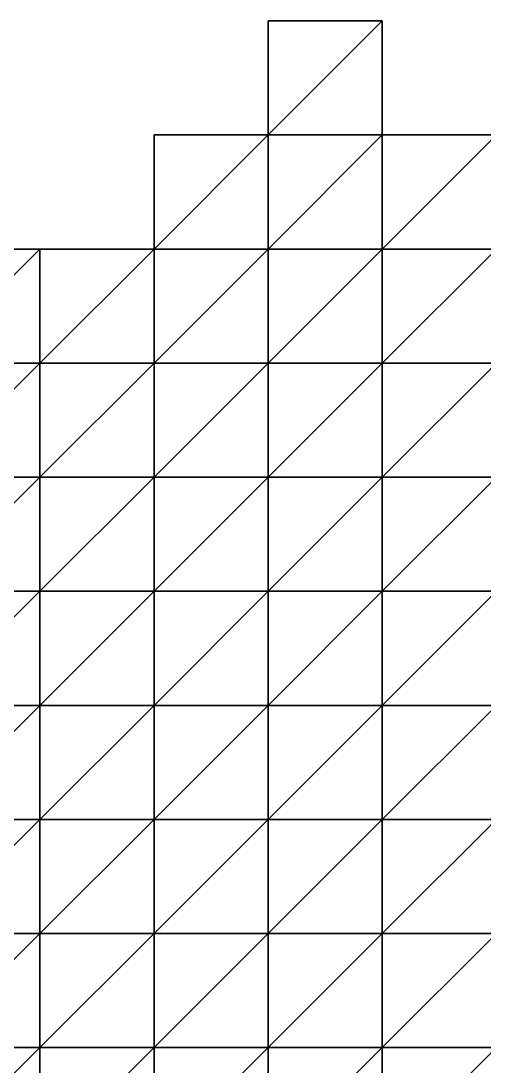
# Model space of a CAD drawing. Extents: x 292020 to 295740, y 4557680 to 4560040.
# Drawn here: x 294516.7 to 294597.8, y 4559776.7 to 4559960 of the extents above; entities that cross this region are included whole.
import ezdxf

# ---------------------------------------------------------------- set-up
doc = ezdxf.new("R2010")
doc.units = 0
doc.layers.add('RUN201_4_-_RUN201_NODOMAIN5_20X', color=7, linetype='CONTINUOUS')

msp = doc.modelspace()

# ---------------------------------------------------------------- linework, layer by layer
at = {"layer": 'RUN201_4_-_RUN201_NODOMAIN5_20X'}
for points in [[(294560, 4559960, 1880), (294560, 4559940, 1880), (294580, 4559960, 1880)], [(294580, 4559960, 1880), (294560, 4559940, 1880), (294580, 4559940, 1880)], [(294580, 4559960, 1900), (294560, 4559940, 1900), (294560, 4559960, 1900)], [(294580, 4559940, 1900), (294560, 4559940, 1900), (294580, 4559960, 1900)], [(294580, 4559960, 1880), (294560, 4559960, 1900), (294560, 4559960, 1880)], [(294580, 4559960, 1900), (294560, 4559960, 1900), (294580, 4559960, 1880)], [(294560, 4559960, 1880), (294560, 4559940, 1900), (294560, 4559940, 1880)], [(294560, 4559960, 1900), (294560, 4559940, 1900), (294560, 4559960, 1880)], [(294580, 4559940, 1880), (294580, 4559940, 1900), (294580, 4559960, 1880)], [(294580, 4559960, 1880), (294580, 4559940, 1900), (294580, 4559960, 1900)], [(294540, 4559940, 1880), (294540, 4559920, 1880), (294560, 4559940, 1880)], [(294560, 4559940, 1880), (294540, 4559920, 1880), (294560, 4559920, 1880)], [(294560, 4559940, 1900), (294540, 4559920, 1900), (294540, 4559940, 1900)], [(294560, 4559920, 1900), (294540, 4559920, 1900), (294560, 4559940, 1900)], [(294560, 4559940, 1880), (294540, 4559940, 1900), (294540, 4559940, 1880)], [(294560, 4559940, 1900), (294540, 4559940, 1900), (294560, 4559940, 1880)], [(294540, 4559940, 1880), (294540, 4559920, 1900), (294540, 4559920, 1880)], [(294540, 4559940, 1900), (294540, 4559920, 1900), (294540, 4559940, 1880)], [(294560, 4559940, 1860), (294560, 4559920, 1860), (294580, 4559940, 1860)], [(294580, 4559940, 1860), (294560, 4559920, 1860), (294580, 4559920, 1860)], [(294580, 4559940, 1880), (294560, 4559920, 1880), (294560, 4559940, 1880)], [(294580, 4559920, 1880), (294560, 4559920, 1880), (294580, 4559940, 1880)], [(294580, 4559940, 1860), (294560, 4559940, 1880), (294560, 4559940, 1860)], [(294580, 4559940, 1880), (294560, 4559940, 1880), (294580, 4559940, 1860)], [(294560, 4559940, 1860), (294560, 4559920, 1880), (294560, 4559920, 1860)], [(294560, 4559940, 1880), (294560, 4559920, 1880), (294560, 4559940, 1860)], [(294560, 4559920, 1880), (294560, 4559920, 1900), (294560, 4559940, 1880)], [(294560, 4559940, 1880), (294560, 4559920, 1900), (294560, 4559940, 1900)], [(294560, 4559940, 1880), (294560, 4559940, 1900), (294580, 4559940, 1880)], [(294580, 4559940, 1880), (294560, 4559940, 1900), (294580, 4559940, 1900)], [(294580, 4559940, 1860), (294580, 4559920, 1860), (294600, 4559940, 1860)], [(294600, 4559940, 1860), (294580, 4559920, 1860), (294600, 4559920, 1860)], [(294600, 4559940, 1880), (294580, 4559920, 1880), (294580, 4559940, 1880)], [(294600, 4559920, 1880), (294580, 4559920, 1880), (294600, 4559940, 1880)], [(294600, 4559940, 1860), (294580, 4559940, 1880), (294580, 4559940, 1860)], [(294600, 4559940, 1880), (294580, 4559940, 1880), (294600, 4559940, 1860)], [(294500, 4559920, 1880), (294500, 4559900, 1880), (294520, 4559920, 1880)], [(294520, 4559920, 1880), (294500, 4559900, 1880), (294520, 4559900, 1880)], [(294520, 4559920, 1900), (294500, 4559900, 1900), (294500, 4559920, 1900)], [(294520, 4559900, 1900), (294500, 4559900, 1900), (294520, 4559920, 1900)], [(294520, 4559920, 1880), (294500, 4559920, 1900), (294500, 4559920, 1880)], [(294520, 4559920, 1900), (294500, 4559920, 1900), (294520, 4559920, 1880)], [(294520, 4559920, 1880), (294520, 4559900, 1880), (294540, 4559920, 1880)], [(294540, 4559920, 1880), (294520, 4559900, 1880), (294540, 4559900, 1880)], [(294540, 4559920, 1900), (294520, 4559900, 1900), (294520, 4559920, 1900)], [(294540, 4559900, 1900), (294520, 4559900, 1900), (294540, 4559920, 1900)], [(294540, 4559920, 1880), (294520, 4559920, 1900), (294520, 4559920, 1880)], [(294540, 4559920, 1900), (294520, 4559920, 1900), (294540, 4559920, 1880)], [(294540, 4559920, 1860), (294540, 4559900, 1860), (294560, 4559920, 1860)], [(294560, 4559920, 1860), (294540, 4559900, 1860), (294560, 4559900, 1860)], [(294560, 4559920, 1880), (294540, 4559900, 1880), (294540, 4559920, 1880)], [(294560, 4559900, 1880), (294540, 4559900, 1880), (294560, 4559920, 1880)], [(294560, 4559920, 1860), (294540, 4559920, 1880), (294540, 4559920, 1860)], [(294560, 4559920, 1880), (294540, 4559920, 1880), (294560, 4559920, 1860)], [(294540, 4559920, 1860), (294540, 4559900, 1880), (294540, 4559900, 1860)], [(294540, 4559920, 1880), (294540, 4559900, 1880), (294540, 4559920, 1860)], [(294540, 4559900, 1880), (294540, 4559900, 1900), (294540, 4559920, 1880)], [(294540, 4559920, 1880), (294540, 4559900, 1900), (294540, 4559920, 1900)], [(294540, 4559920, 1880), (294540, 4559920, 1900), (294560, 4559920, 1880)], [(294560, 4559920, 1880), (294540, 4559920, 1900), (294560, 4559920, 1900)], [(294560, 4559920, 1840), (294560, 4559900, 1840), (294580, 4559920, 1840)], [(294580, 4559920, 1840), (294560, 4559900, 1840), (294580, 4559900, 1840)], [(294580, 4559920, 1840), (294560, 4559920, 1860), (294560, 4559920, 1840)], [(294580, 4559920, 1860), (294560, 4559920, 1860), (294580, 4559920, 1840)], [(294560, 4559920, 1840), (294560, 4559900, 1860), (294560, 4559900, 1840)], [(294560, 4559920, 1860), (294560, 4559900, 1860), (294560, 4559920, 1840)], [(294580, 4559920, 1880), (294560, 4559900, 1880), (294560, 4559920, 1880)], [(294580, 4559900, 1880), (294560, 4559900, 1880), (294580, 4559920, 1880)], [(294580, 4559920, 1840), (294580, 4559900, 1840), (294600, 4559920, 1840)], [(294600, 4559920, 1840), (294580, 4559900, 1840), (294600, 4559900, 1840)], [(294600, 4559920, 1840), (294580, 4559920, 1860), (294580, 4559920, 1840)], [(294600, 4559920, 1860), (294580, 4559920, 1860), (294600, 4559920, 1840)], [(294600, 4559920, 1880), (294580, 4559900, 1880), (294580, 4559920, 1880)], [(294600, 4559900, 1880), (294580, 4559900, 1880), (294600, 4559920, 1880)], [(294500, 4559900, 1880), (294500, 4559880, 1880), (294520, 4559900, 1880)], [(294520, 4559900, 1880), (294500, 4559880, 1880), (294520, 4559880, 1880)], [(294520, 4559900, 1900), (294500, 4559880, 1900), (294500, 4559900, 1900)], [(294520, 4559880, 1900), (294500, 4559880, 1900), (294520, 4559900, 1900)], [(294520, 4559900, 1860), (294520, 4559880, 1860), (294540, 4559900, 1860)], [(294540, 4559900, 1860), (294520, 4559880, 1860), (294540, 4559880, 1860)], [(294540, 4559900, 1860), (294520, 4559900, 1880), (294520, 4559900, 1860)], [(294540, 4559900, 1880), (294520, 4559900, 1880), (294540, 4559900, 1860)], [(294520, 4559900, 1860), (294520, 4559880, 1880), (294520, 4559880, 1860)], [(294520, 4559900, 1880), (294520, 4559880, 1880), (294520, 4559900, 1860)], [(294540, 4559900, 1900), (294520, 4559880, 1900), (294520, 4559900, 1900)], [(294540, 4559880, 1900), (294520, 4559880, 1900), (294540, 4559900, 1900)], [(294540, 4559900, 1840), (294540, 4559880, 1840), (294560, 4559900, 1840)], [(294560, 4559900, 1840), (294540, 4559880, 1840), (294560, 4559880, 1840)], [(294560, 4559900, 1840), (294540, 4559900, 1860), (294540, 4559900, 1840)], [(294560, 4559900, 1860), (294540, 4559900, 1860), (294560, 4559900, 1840)], [(294540, 4559900, 1840), (294540, 4559880, 1860), (294540, 4559880, 1840)], [(294540, 4559900, 1860), (294540, 4559880, 1860), (294540, 4559900, 1840)], [(294560, 4559900, 1880), (294540, 4559880, 1880), (294540, 4559900, 1880)], [(294560, 4559880, 1880), (294540, 4559880, 1880), (294560, 4559900, 1880)], [(294540, 4559880, 1880), (294540, 4559880, 1900), (294540, 4559900, 1880)], [(294540, 4559900, 1880), (294540, 4559880, 1900), (294540, 4559900, 1900)], [(294560, 4559900, 1840), (294560, 4559880, 1840), (294580, 4559900, 1840)], [(294580, 4559900, 1840), (294560, 4559880, 1840), (294580, 4559880, 1840)], [(294580, 4559900, 1880), (294560, 4559880, 1880), (294560, 4559900, 1880)], [(294580, 4559880, 1880), (294560, 4559880, 1880), (294580, 4559900, 1880)], [(294580, 4559900, 1820), (294580, 4559880, 1820), (294600, 4559900, 1820)], [(294600, 4559900, 1820), (294580, 4559880, 1820), (294600, 4559880, 1820)], [(294600, 4559900, 1820), (294580, 4559900, 1840), (294580, 4559900, 1820)], [(294600, 4559900, 1840), (294580, 4559900, 1840), (294600, 4559900, 1820)], [(294580, 4559900, 1820), (294580, 4559880, 1840), (294580, 4559880, 1820)], [(294580, 4559900, 1840), (294580, 4559880, 1840), (294580, 4559900, 1820)], [(294600, 4559900, 1880), (294580, 4559880, 1880), (294580, 4559900, 1880)], [(294600, 4559880, 1880), (294580, 4559880, 1880), (294600, 4559900, 1880)], [(294500, 4559880, 1860), (294500, 4559860, 1860), (294520, 4559880, 1860)], [(294520, 4559880, 1860), (294500, 4559860, 1860), (294520, 4559860, 1860)], [(294520, 4559880, 1860), (294500, 4559880, 1880), (294500, 4559880, 1860)], [(294520, 4559880, 1880), (294500, 4559880, 1880), (294520, 4559880, 1860)], [(294520, 4559880, 1900), (294500, 4559860, 1900), (294500, 4559880, 1900)], [(294520, 4559860, 1900), (294500, 4559860, 1900), (294520, 4559880, 1900)], [(294520, 4559880, 1840), (294520, 4559860, 1840), (294540, 4559880, 1840)], [(294540, 4559880, 1840), (294520, 4559860, 1840), (294540, 4559860, 1840)], [(294540, 4559880, 1840), (294520, 4559880, 1860), (294520, 4559880, 1840)], [(294540, 4559880, 1860), (294520, 4559880, 1860), (294540, 4559880, 1840)], [(294520, 4559880, 1840), (294520, 4559860, 1860), (294520, 4559860, 1840)], [(294520, 4559880, 1860), (294520, 4559860, 1860), (294520, 4559880, 1840)], [(294540, 4559880, 1880), (294520, 4559860, 1880), (294520, 4559880, 1880)], [(294540, 4559860, 1880), (294520, 4559860, 1880), (294540, 4559880, 1880)], [(294520, 4559860, 1880), (294520, 4559860, 1900), (294520, 4559880, 1880)], [(294520, 4559880, 1880), (294520, 4559860, 1900), (294520, 4559880, 1900)], [(294520, 4559880, 1880), (294520, 4559880, 1900), (294540, 4559880, 1880)], [(294540, 4559880, 1880), (294520, 4559880, 1900), (294540, 4559880, 1900)], [(294540, 4559880, 1820), (294540, 4559860, 1820), (294560, 4559880, 1820)], [(294560, 4559880, 1820), (294540, 4559860, 1820), (294560, 4559860, 1820)], [(294560, 4559880, 1820), (294540, 4559880, 1840), (294540, 4559880, 1820)], [(294560, 4559880, 1840), (294540, 4559880, 1840), (294560, 4559880, 1820)], [(294540, 4559880, 1820), (294540, 4559860, 1840), (294540, 4559860, 1820)], [(294540, 4559880, 1840), (294540, 4559860, 1840), (294540, 4559880, 1820)], [(294560, 4559880, 1880), (294540, 4559860, 1880), (294540, 4559880, 1880)], [(294560, 4559860, 1880), (294540, 4559860, 1880), (294560, 4559880, 1880)], [(294560, 4559880, 1820), (294560, 4559860, 1820), (294580, 4559880, 1820)], [(294580, 4559880, 1820), (294560, 4559860, 1820), (294580, 4559860, 1820)], [(294580, 4559880, 1820), (294560, 4559880, 1840), (294560, 4559880, 1820)], [(294580, 4559880, 1840), (294560, 4559880, 1840), (294580, 4559880, 1820)], [(294580, 4559880, 1880), (294560, 4559860, 1880), (294560, 4559880, 1880)], [(294580, 4559860, 1880), (294560, 4559860, 1880), (294580, 4559880, 1880)], [(294580, 4559880, 1800), (294580, 4559860, 1800), (294600, 4559880, 1800)], [(294600, 4559880, 1800), (294580, 4559860, 1800), (294600, 4559860, 1800)], [(294600, 4559880, 1800), (294580, 4559880, 1820), (294580, 4559880, 1800)], [(294600, 4559880, 1820), (294580, 4559880, 1820), (294600, 4559880, 1800)], [(294580, 4559880, 1800), (294580, 4559860, 1820), (294580, 4559860, 1800)], [(294580, 4559880, 1820), (294580, 4559860, 1820), (294580, 4559880, 1800)], [(294600, 4559880, 1880), (294580, 4559860, 1880), (294580, 4559880, 1880)], [(294600, 4559860, 1880), (294580, 4559860, 1880), (294600, 4559880, 1880)], [(294500, 4559860, 1840), (294500, 4559840, 1840), (294520, 4559860, 1840)], [(294520, 4559860, 1840), (294500, 4559840, 1840), (294520, 4559840, 1840)], [(294520, 4559860, 1840), (294500, 4559860, 1860), (294500, 4559860, 1840)], [(294520, 4559860, 1860), (294500, 4559860, 1860), (294520, 4559860, 1840)], [(294520, 4559860, 1900), (294500, 4559840, 1900), (294500, 4559860, 1900)], [(294520, 4559840, 1900), (294500, 4559840, 1900), (294520, 4559860, 1900)], [(294520, 4559860, 1820), (294520, 4559840, 1820), (294540, 4559860, 1820)], [(294540, 4559860, 1820), (294520, 4559840, 1820), (294540, 4559840, 1820)], [(294540, 4559860, 1820), (294520, 4559860, 1840), (294520, 4559860, 1820)], [(294540, 4559860, 1840), (294520, 4559860, 1840), (294540, 4559860, 1820)], [(294520, 4559860, 1820), (294520, 4559840, 1840), (294520, 4559840, 1820)], [(294520, 4559860, 1840), (294520, 4559840, 1840), (294520, 4559860, 1820)], [(294540, 4559860, 1880), (294520, 4559840, 1880), (294520, 4559860, 1880)], [(294540, 4559840, 1880), (294520, 4559840, 1880), (294540, 4559860, 1880)], [(294520, 4559840, 1880), (294520, 4559840, 1900), (294520, 4559860, 1880)], [(294520, 4559860, 1880), (294520, 4559840, 1900), (294520, 4559860, 1900)], [(294540, 4559860, 1820), (294540, 4559840, 1820), (294560, 4559860, 1820)], [(294560, 4559860, 1820), (294540, 4559840, 1820), (294560, 4559840, 1820)], [(294560, 4559860, 1880), (294540, 4559840, 1880), (294540, 4559860, 1880)], [(294560, 4559840, 1880), (294540, 4559840, 1880), (294560, 4559860, 1880)], [(294560, 4559860, 1800), (294560, 4559840, 1800), (294580, 4559860, 1800)], [(294580, 4559860, 1800), (294560, 4559840, 1800), (294580, 4559840, 1800)], [(294580, 4559860, 1800), (294560, 4559860, 1820), (294560, 4559860, 1800)], [(294580, 4559860, 1820), (294560, 4559860, 1820), (294580, 4559860, 1800)], [(294560, 4559860, 1800), (294560, 4559840, 1820), (294560, 4559840, 1800)], [(294560, 4559860, 1820), (294560, 4559840, 1820), (294560, 4559860, 1800)], [(294580, 4559860, 1880), (294560, 4559840, 1880), (294560, 4559860, 1880)], [(294580, 4559840, 1880), (294560, 4559840, 1880), (294580, 4559860, 1880)], [(294580, 4559860, 1800), (294580, 4559840, 1800), (294600, 4559860, 1800)], [(294600, 4559860, 1800), (294580, 4559840, 1800), (294600, 4559840, 1800)], [(294600, 4559860, 1880), (294580, 4559840, 1880), (294580, 4559860, 1880)], [(294600, 4559840, 1880), (294580, 4559840, 1880), (294600, 4559860, 1880)], [(294500, 4559840, 1820), (294500, 4559820, 1820), (294520, 4559840, 1820)], [(294520, 4559840, 1820), (294500, 4559820, 1820), (294520, 4559820, 1820)], [(294520, 4559840, 1820), (294500, 4559840, 1840), (294500, 4559840, 1820)], [(294520, 4559840, 1840), (294500, 4559840, 1840), (294520, 4559840, 1820)], [(294520, 4559840, 1880), (294500, 4559820, 1880), (294500, 4559840, 1880)], [(294520, 4559820, 1880), (294500, 4559820, 1880), (294520, 4559840, 1880)], [(294500, 4559840, 1880), (294500, 4559840, 1900), (294520, 4559840, 1880)], [(294520, 4559840, 1880), (294500, 4559840, 1900), (294520, 4559840, 1900)], [(294520, 4559840, 1820), (294520, 4559820, 1820), (294540, 4559840, 1820)], [(294540, 4559840, 1820), (294520, 4559820, 1820), (294540, 4559820, 1820)], [(294540, 4559840, 1880), (294520, 4559820, 1880), (294520, 4559840, 1880)], [(294540, 4559820, 1880), (294520, 4559820, 1880), (294540, 4559840, 1880)], [(294540, 4559840, 1800), (294540, 4559820, 1800), (294560, 4559840, 1800)], [(294560, 4559840, 1800), (294540, 4559820, 1800), (294560, 4559820, 1800)], [(294560, 4559840, 1800), (294540, 4559840, 1820), (294540, 4559840, 1800)], [(294560, 4559840, 1820), (294540, 4559840, 1820), (294560, 4559840, 1800)], [(294540, 4559840, 1800), (294540, 4559820, 1820), (294540, 4559820, 1800)], [(294540, 4559840, 1820), (294540, 4559820, 1820), (294540, 4559840, 1800)], [(294560, 4559840, 1880), (294540, 4559820, 1880), (294540, 4559840, 1880)], [(294560, 4559820, 1880), (294540, 4559820, 1880), (294560, 4559840, 1880)], [(294560, 4559840, 1780), (294560, 4559820, 1780), (294580, 4559840, 1780)], [(294580, 4559840, 1780), (294560, 4559820, 1780), (294580, 4559820, 1780)], [(294580, 4559840, 1780), (294560, 4559840, 1800), (294560, 4559840, 1780)], [(294580, 4559840, 1800), (294560, 4559840, 1800), (294580, 4559840, 1780)], [(294560, 4559840, 1780), (294560, 4559820, 1800), (294560, 4559820, 1780)], [(294560, 4559840, 1800), (294560, 4559820, 1800), (294560, 4559840, 1780)], [(294580, 4559840, 1880), (294560, 4559820, 1880), (294560, 4559840, 1880)], [(294580, 4559820, 1880), (294560, 4559820, 1880), (294580, 4559840, 1880)], [(294580, 4559840, 1780), (294580, 4559820, 1780), (294600, 4559840, 1780)], [(294600, 4559840, 1780), (294580, 4559820, 1780), (294600, 4559820, 1780)], [(294600, 4559840, 1780), (294580, 4559840, 1800), (294580, 4559840, 1780)], [(294600, 4559840, 1800), (294580, 4559840, 1800), (294600, 4559840, 1780)], [(294600, 4559840, 1880), (294580, 4559820, 1880), (294580, 4559840, 1880)], [(294600, 4559820, 1880), (294580, 4559820, 1880), (294600, 4559840, 1880)], [(294500, 4559820, 1820), (294500, 4559800, 1820), (294520, 4559820, 1820)], [(294520, 4559820, 1820), (294500, 4559800, 1820), (294520, 4559800, 1820)], [(294520, 4559820, 1880), (294500, 4559800, 1880), (294500, 4559820, 1880)], [(294520, 4559800, 1880), (294500, 4559800, 1880), (294520, 4559820, 1880)], [(294520, 4559820, 1800), (294520, 4559800, 1800), (294540, 4559820, 1800)], [(294540, 4559820, 1800), (294520, 4559800, 1800), (294540, 4559800, 1800)], [(294540, 4559820, 1800), (294520, 4559820, 1820), (294520, 4559820, 1800)], [(294540, 4559820, 1820), (294520, 4559820, 1820), (294540, 4559820, 1800)], [(294520, 4559820, 1800), (294520, 4559800, 1820), (294520, 4559800, 1800)], [(294520, 4559820, 1820), (294520, 4559800, 1820), (294520, 4559820, 1800)], [(294540, 4559820, 1880), (294520, 4559800, 1880), (294520, 4559820, 1880)], [(294540, 4559800, 1880), (294520, 4559800, 1880), (294540, 4559820, 1880)], [(294540, 4559820, 1780), (294540, 4559800, 1780), (294560, 4559820, 1780)], [(294560, 4559820, 1780), (294540, 4559800, 1780), (294560, 4559800, 1780)], [(294560, 4559820, 1780), (294540, 4559820, 1800), (294540, 4559820, 1780)], [(294560, 4559820, 1800), (294540, 4559820, 1800), (294560, 4559820, 1780)], [(294540, 4559820, 1780), (294540, 4559800, 1800), (294540, 4559800, 1780)], [(294540, 4559820, 1800), (294540, 4559800, 1800), (294540, 4559820, 1780)], [(294560, 4559820, 1880), (294540, 4559800, 1880), (294540, 4559820, 1880)], [(294560, 4559800, 1880), (294540, 4559800, 1880), (294560, 4559820, 1880)], [(294560, 4559820, 1780), (294560, 4559800, 1780), (294580, 4559820, 1780)], [(294580, 4559820, 1780), (294560, 4559800, 1780), (294580, 4559800, 1780)], [(294580, 4559820, 1880), (294560, 4559800, 1880), (294560, 4559820, 1880)], [(294580, 4559800, 1880), (294560, 4559800, 1880), (294580, 4559820, 1880)], [(294580, 4559820, 1760), (294580, 4559800, 1760), (294600, 4559820, 1760)], [(294600, 4559820, 1760), (294580, 4559800, 1760), (294600, 4559800, 1760)], [(294600, 4559820, 1760), (294580, 4559820, 1780), (294580, 4559820, 1760)], [(294600, 4559820, 1780), (294580, 4559820, 1780), (294600, 4559820, 1760)], [(294580, 4559820, 1760), (294580, 4559800, 1780), (294580, 4559800, 1760)], [(294580, 4559820, 1780), (294580, 4559800, 1780), (294580, 4559820, 1760)], [(294600, 4559820, 1880), (294580, 4559800, 1880), (294580, 4559820, 1880)], [(294600, 4559800, 1880), (294580, 4559800, 1880), (294600, 4559820, 1880)], [(294500, 4559800, 1800), (294500, 4559780, 1800), (294520, 4559800, 1800)], [(294520, 4559800, 1800), (294500, 4559780, 1800), (294520, 4559780, 1800)], [(294520, 4559800, 1800), (294500, 4559800, 1820), (294500, 4559800, 1800)], [(294520, 4559800, 1820), (294500, 4559800, 1820), (294520, 4559800, 1800)], [(294520, 4559800, 1900), (294500, 4559780, 1900), (294500, 4559800, 1900)], [(294520, 4559780, 1900), (294500, 4559780, 1900), (294520, 4559800, 1900)], [(294520, 4559800, 1880), (294500, 4559800, 1900), (294500, 4559800, 1880)], [(294520, 4559800, 1900), (294500, 4559800, 1900), (294520, 4559800, 1880)], [(294520, 4559800, 1780), (294520, 4559780, 1780), (294540, 4559800, 1780)], [(294540, 4559800, 1780), (294520, 4559780, 1780), (294540, 4559780, 1780)], [(294540, 4559800, 1780), (294520, 4559800, 1800), (294520, 4559800, 1780)], [(294540, 4559800, 1800), (294520, 4559800, 1800), (294540, 4559800, 1780)], [(294520, 4559800, 1780), (294520, 4559780, 1800), (294520, 4559780, 1780)], [(294520, 4559800, 1800), (294520, 4559780, 1800), (294520, 4559800, 1780)], [(294540, 4559800, 1880), (294520, 4559780, 1880), (294520, 4559800, 1880)], [(294540, 4559780, 1880), (294520, 4559780, 1880), (294540, 4559800, 1880)], [(294520, 4559780, 1880), (294520, 4559780, 1900), (294520, 4559800, 1880)], [(294520, 4559800, 1880), (294520, 4559780, 1900), (294520, 4559800, 1900)], [(294540, 4559800, 1780), (294540, 4559780, 1780), (294560, 4559800, 1780)], [(294560, 4559800, 1780), (294540, 4559780, 1780), (294560, 4559780, 1780)], [(294560, 4559800, 1880), (294540, 4559780, 1880), (294540, 4559800, 1880)], [(294560, 4559780, 1880), (294540, 4559780, 1880), (294560, 4559800, 1880)], [(294560, 4559800, 1760), (294560, 4559780, 1760), (294580, 4559800, 1760)], [(294580, 4559800, 1760), (294560, 4559780, 1760), (294580, 4559780, 1760)], [(294580, 4559800, 1760), (294560, 4559800, 1780), (294560, 4559800, 1760)], [(294580, 4559800, 1780), (294560, 4559800, 1780), (294580, 4559800, 1760)], [(294560, 4559800, 1760), (294560, 4559780, 1780), (294560, 4559780, 1760)], [(294560, 4559800, 1780), (294560, 4559780, 1780), (294560, 4559800, 1760)], [(294580, 4559800, 1880), (294560, 4559780, 1880), (294560, 4559800, 1880)], [(294580, 4559780, 1880), (294560, 4559780, 1880), (294580, 4559800, 1880)], [(294580, 4559800, 1740), (294580, 4559780, 1740), (294600, 4559800, 1740)], [(294600, 4559800, 1740), (294580, 4559780, 1740), (294600, 4559780, 1740)], [(294600, 4559800, 1740), (294580, 4559800, 1760), (294580, 4559800, 1740)], [(294600, 4559800, 1760), (294580, 4559800, 1760), (294600, 4559800, 1740)], [(294580, 4559800, 1740), (294580, 4559780, 1760), (294580, 4559780, 1740)], [(294580, 4559800, 1760), (294580, 4559780, 1760), (294580, 4559800, 1740)], [(294600, 4559800, 1880), (294580, 4559780, 1880), (294580, 4559800, 1880)], [(294600, 4559780, 1880), (294580, 4559780, 1880), (294600, 4559800, 1880)], [(294500, 4559780, 1800), (294500, 4559760, 1800), (294520, 4559780, 1800)], [(294520, 4559780, 1800), (294500, 4559760, 1800), (294520, 4559760, 1800)], [(294520, 4559780, 1900), (294500, 4559760, 1900), (294500, 4559780, 1900)], [(294520, 4559760, 1900), (294500, 4559760, 1900), (294520, 4559780, 1900)], [(294520, 4559780, 1780), (294520, 4559760, 1780), (294540, 4559780, 1780)], [(294540, 4559780, 1780), (294520, 4559760, 1780), (294540, 4559760, 1780)], [(294520, 4559780, 1780), (294520, 4559760, 1800), (294520, 4559760, 1780)], [(294520, 4559780, 1800), (294520, 4559760, 1800), (294520, 4559780, 1780)], [(294540, 4559780, 1900), (294520, 4559760, 1900), (294520, 4559780, 1900)], [(294540, 4559760, 1900), (294520, 4559760, 1900), (294540, 4559780, 1900)], [(294540, 4559780, 1880), (294520, 4559780, 1900), (294520, 4559780, 1880)], [(294540, 4559780, 1900), (294520, 4559780, 1900), (294540, 4559780, 1880)], [(294540, 4559780, 1760), (294540, 4559760, 1760), (294560, 4559780, 1760)], [(294560, 4559780, 1760), (294540, 4559760, 1760), (294560, 4559760, 1760)], [(294560, 4559780, 1760), (294540, 4559780, 1780), (294540, 4559780, 1760)], [(294560, 4559780, 1780), (294540, 4559780, 1780), (294560, 4559780, 1760)], [(294540, 4559780, 1760), (294540, 4559760, 1780), (294540, 4559760, 1760)], [(294540, 4559780, 1780), (294540, 4559760, 1780), (294540, 4559780, 1760)], [(294560, 4559780, 1900), (294540, 4559760, 1900), (294540, 4559780, 1900)], [(294560, 4559760, 1900), (294540, 4559760, 1900), (294560, 4559780, 1900)], [(294560, 4559780, 1880), (294540, 4559780, 1900), (294540, 4559780, 1880)], [(294560, 4559780, 1900), (294540, 4559780, 1900), (294560, 4559780, 1880)], [(294560, 4559780, 1740), (294560, 4559760, 1740), (294580, 4559780, 1740)], [(294580, 4559780, 1740), (294560, 4559760, 1740), (294580, 4559760, 1740)], [(294580, 4559780, 1740), (294560, 4559780, 1760), (294560, 4559780, 1740)], [(294580, 4559780, 1760), (294560, 4559780, 1760), (294580, 4559780, 1740)], [(294560, 4559780, 1740), (294560, 4559760, 1760), (294560, 4559760, 1740)], [(294560, 4559780, 1760), (294560, 4559760, 1760), (294560, 4559780, 1740)], [(294580, 4559780, 1880), (294560, 4559760, 1880), (294560, 4559780, 1880)], [(294580, 4559760, 1880), (294560, 4559760, 1880), (294580, 4559780, 1880)], [(294560, 4559760, 1880), (294560, 4559760, 1900), (294560, 4559780, 1880)], [(294560, 4559780, 1880), (294560, 4559760, 1900), (294560, 4559780, 1900)], [(294580, 4559780, 1720), (294580, 4559760, 1720), (294600, 4559780, 1720)], [(294600, 4559780, 1720), (294580, 4559760, 1720), (294600, 4559760, 1720)], [(294600, 4559780, 1720), (294580, 4559780, 1740), (294580, 4559780, 1720)], [(294600, 4559780, 1740), (294580, 4559780, 1740), (294600, 4559780, 1720)], [(294580, 4559780, 1720), (294580, 4559760, 1740), (294580, 4559760, 1720)], [(294580, 4559780, 1740), (294580, 4559760, 1740), (294580, 4559780, 1720)], [(294600, 4559780, 1880), (294580, 4559760, 1880), (294580, 4559780, 1880)], [(294600, 4559760, 1880), (294580, 4559760, 1880), (294600, 4559780, 1880)]]:
    msp.add_3dface(points, dxfattribs=at)

doc.saveas('drawing.dxf')
